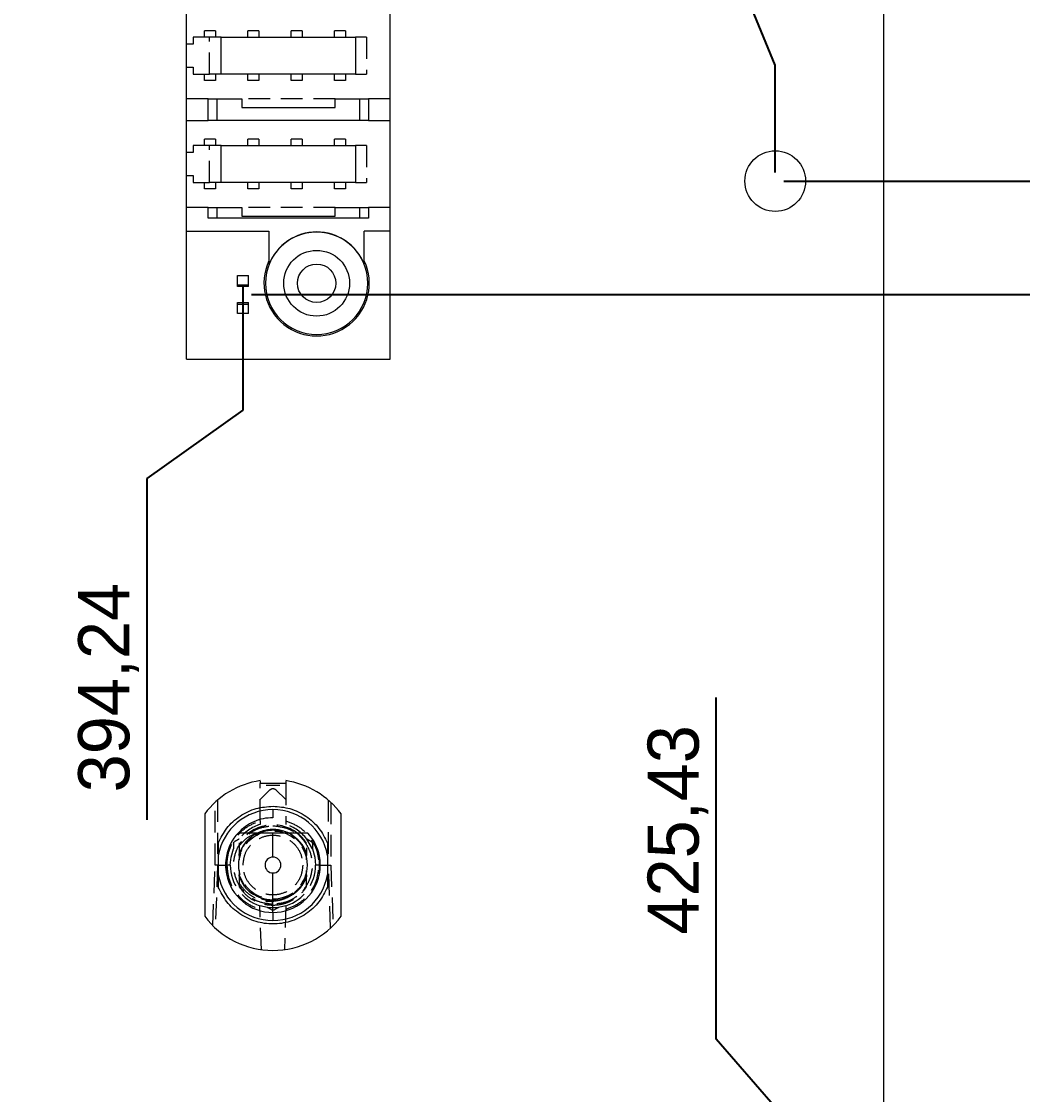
# Model space of a CAD drawing. Header units: millimetres. Extents: x -64 to 530, y -86 to 334.
# Drawn here: x 381.3 to 439.9, y 79.5 to 142.4 of the extents above; entities that cross this region are included whole.
import ezdxf

# ---------------------------------------------------------------- set-up
doc = ezdxf.new("R2010")
doc.units = ezdxf.units.MM
doc.header["$PDSIZE"] = -1
doc.linetypes.add('HIDDEN', pattern=[1.905, 1.27, -0.635])
doc.dimstyles.new('ISO-25', dxfattribs={"dimtxt": 2.5, "dimasz": 2.5, "dimexe": 1.25, "dimexo": 0.625, "dimtad": 1, "dimtxsty": 'Standard', "dimcen": 2.5, "dimadec": 0, "dimazin": 0, "dimtfac": 1, "dimtmove": 0, "dimatfit": 3, "dimfxl": 0, "dimarcsym": 0})

# ---------------------------------------------------------------- blocks, each defined once
blk = doc.blocks.new('*D35')
at = {"color": 0, "lineweight": -2}
for p, q in [((437.684, 297.079), (437.684, 315.579)), ((431.8, 293.079), (437.684, 297.079)), ((431.8, 279.9), (431.8, 293.079))]:
    blk.add_line(p, q, dxfattribs=at)
at = {"layer": 'Defpoints', "color": 0}
for p in [(437.684, 301.079), (431.8, 279.4), (0, 0)]:
    blk.add_point(p, dxfattribs=at)
at = {"color": 0, "insert": (435.434, 308.579), "char_height": 3, "attachment_point": 5, "rotation": 90}
blk.add_mtext('431,80', dxfattribs=at)
blk = doc.blocks.new('*D50')
at = {"color": 0, "lineweight": -2}
for p, q in [((411.281, 297.743), (411.281, 316.243)), ((415.9, 293.743), (411.281, 297.743)), ((415.9, 279.97), (415.9, 293.743))]:
    blk.add_line(p, q, dxfattribs=at)
at = {"layer": 'Defpoints', "color": 0}
for p in [(411.281, 301.743), (415.9, 279.47), (0, 0)]:
    blk.add_point(p, dxfattribs=at)
at = {"color": 0, "insert": (409.031, 309.243), "char_height": 3, "attachment_point": 5, "rotation": 90}
blk.add_mtext('415,90', dxfattribs=at)
blk = doc.blocks.new('*D51')
at = {"color": 0, "lineweight": -2}
for p, q in [((441.42, 274.4), (445.42, 275.871)), ((445.42, 275.871), (464.92, 275.871)), ((425.95, 274.4), (441.42, 274.4))]:
    blk.add_line(p, q, dxfattribs=at)
at = {"layer": 'Defpoints', "color": 0}
for p in [(449.42, 275.871), (425.45, 274.4), (0, 0)]:
    blk.add_point(p, dxfattribs=at)
at = {"color": 0, "insert": (457.42, 278.121), "char_height": 3, "attachment_point": 5}
blk.add_mtext('274,40', dxfattribs=at)
blk = doc.blocks.new('*D52')
at = {"color": 0, "lineweight": -2}
for p, q in [((423.283, 294.998), (423.283, 314.998)), ((425.45, 290.998), (423.283, 294.998)), ((425.45, 274.9), (425.45, 290.998))]:
    blk.add_line(p, q, dxfattribs=at)
at = {"layer": 'Defpoints', "color": 0}
for p in [(423.283, 298.998), (425.45, 274.4), (0, 0)]:
    blk.add_point(p, dxfattribs=at)
at = {"color": 0, "insert": (421.033, 307.248), "char_height": 3, "attachment_point": 5, "rotation": 90}
blk.add_mtext('425,45', dxfattribs=at)
blk = doc.blocks.new('*D53')
at = {"color": 0, "lineweight": -2}
for p, q in [((425.93, 198.05), (448.265, 198.05)), ((448.265, 198.05), (452.265, 194.721)), ((452.265, 194.721), (470.765, 194.721))]:
    blk.add_line(p, q, dxfattribs=at)
at = {"layer": 'Defpoints', "color": 0}
for p in [(425.43, 198.05), (456.265, 194.721), (0, 0)]:
    blk.add_point(p, dxfattribs=at)
at = {"color": 0, "insert": (463.765, 196.971), "char_height": 3, "attachment_point": 5}
blk.add_mtext('198,05', dxfattribs=at)
blk = doc.blocks.new('*D54')
at = {"color": 0, "lineweight": -2}
for p, q in [((450.176, 169.47), (454.176, 172.471)), ((454.176, 172.471), (473.176, 172.471)), ((430.3, 169.47), (450.176, 169.47))]:
    blk.add_line(p, q, dxfattribs=at)
at = {"layer": 'Defpoints', "color": 0}
for p in [(458.176, 172.471), (429.8, 169.47), (0, 0)]:
    blk.add_point(p, dxfattribs=at)
at = {"color": 0, "insert": (465.926, 174.721), "char_height": 3, "attachment_point": 5}
blk.add_mtext('169,47', dxfattribs=at)
blk = doc.blocks.new('*D55')
at = {"color": 0, "lineweight": -2}
for p, q in [((449.852, 133.05), (453.852, 136.405)), ((453.852, 136.405), (472.352, 136.405)), ((425.93, 133.05), (449.852, 133.05))]:
    blk.add_line(p, q, dxfattribs=at)
at = {"layer": 'Defpoints', "color": 0}
for p in [(457.852, 136.405), (425.43, 133.05), (0, 0)]:
    blk.add_point(p, dxfattribs=at)
at = {"color": 0, "insert": (465.352, 138.655), "char_height": 3, "attachment_point": 5}
blk.add_mtext('133,05', dxfattribs=at)
blk = doc.blocks.new('*D56')
at = {"color": 0, "lineweight": -2}
for p, q in [((437.803, 215.414), (437.803, 235.414)), ((425.43, 211.414), (437.803, 215.414)), ((425.43, 198.55), (425.43, 211.414))]:
    blk.add_line(p, q, dxfattribs=at)
at = {"layer": 'Defpoints', "color": 0}
for p in [(437.803, 219.414), (425.43, 198.05), (0, 0)]:
    blk.add_point(p, dxfattribs=at)
at = {"color": 0, "insert": (435.553, 227.664), "char_height": 3, "attachment_point": 5, "rotation": 90}
blk.add_mtext('425,43', dxfattribs=at)
blk = doc.blocks.new('*D57')
at = {"color": 0, "lineweight": -2}
for p, q in [((428.671, 174.228), (428.671, 193.728)), ((429.8, 173.47), (428.671, 174.228)), ((429.8, 169.97), (429.8, 173.47))]:
    blk.add_line(p, q, dxfattribs=at)
at = {"layer": 'Defpoints', "color": 0}
for p in [(428.671, 178.228), (429.8, 169.47), (0, 0)]:
    blk.add_point(p, dxfattribs=at)
at = {"color": 0, "insert": (426.421, 186.228), "char_height": 3, "attachment_point": 5, "rotation": 90}
blk.add_mtext('429,80', dxfattribs=at)
blk = doc.blocks.new('*D58')
at = {"color": 0, "lineweight": -2}
for p, q in [((423.781, 143.834), (423.781, 163.834)), ((425.43, 139.834), (423.781, 143.834)), ((425.43, 133.55), (425.43, 139.834))]:
    blk.add_line(p, q, dxfattribs=at)
at = {"layer": 'Defpoints', "color": 0}
for p in [(423.781, 147.834), (425.43, 133.05), (0, 0)]:
    blk.add_point(p, dxfattribs=at)
at = {"color": 0, "insert": (421.531, 156.084), "char_height": 3, "attachment_point": 5, "rotation": 90}
blk.add_mtext('425,43', dxfattribs=at)
blk = doc.blocks.new('*D60')
at = {"color": 0, "lineweight": -2}
for p, q in [((421.977, 82.796), (421.977, 102.796)), ((425.43, 78.796), (421.977, 82.796)), ((425.43, 68.55), (425.43, 78.796))]:
    blk.add_line(p, q, dxfattribs=at)
at = {"layer": 'Defpoints', "color": 0}
for p in [(421.977, 86.796), (425.43, 68.05), (0, 0)]:
    blk.add_point(p, dxfattribs=at)
at = {"color": 0, "insert": (419.727, 95.046), "char_height": 3, "attachment_point": 5, "rotation": 90}
blk.add_mtext('425,43', dxfattribs=at)
blk = doc.blocks.new('*D65')
at = {"color": 0, "lineweight": -2}
for p, q in [((432.3, 165.97), (448.401, 165.97)), ((448.401, 165.97), (452.401, 161.133)), ((452.401, 161.133), (471.401, 161.133))]:
    blk.add_line(p, q, dxfattribs=at)
at = {"layer": 'Defpoints', "color": 0}
for p in [(431.8, 165.97), (456.401, 161.133), (0, 0)]:
    blk.add_point(p, dxfattribs=at)
at = {"color": 0, "insert": (464.151, 163.383), "char_height": 3, "attachment_point": 5}
blk.add_mtext('165,97', dxfattribs=at)
blk = doc.blocks.new('*D66')
at = {"color": 0, "lineweight": -2}
for p, q in [((448.405, 172.97), (452.405, 180.55)), ((452.405, 180.55), (471.405, 180.55)), ((432.3, 172.97), (448.405, 172.97))]:
    blk.add_line(p, q, dxfattribs=at)
at = {"layer": 'Defpoints', "color": 0}
for p in [(456.405, 180.55), (431.8, 172.97), (0, 0)]:
    blk.add_point(p, dxfattribs=at)
at = {"color": 0, "insert": (464.155, 182.8), "char_height": 3, "attachment_point": 5}
blk.add_mtext('172,97', dxfattribs=at)
blk = doc.blocks.new('*D77')
at = {"color": 0, "lineweight": -2}
for p, q in [((404.526, 297.682), (404.526, 316.182)), ((412.401, 293.682), (404.526, 297.682)), ((412.401, 279.9), (412.401, 293.682))]:
    blk.add_line(p, q, dxfattribs=at)
at = {"layer": 'Defpoints', "color": 0}
for p in [(404.526, 301.682), (412.401, 279.4), (0, 0)]:
    blk.add_point(p, dxfattribs=at)
at = {"color": 0, "insert": (402.276, 309.182), "char_height": 3, "attachment_point": 5, "rotation": 90}
blk.add_mtext('412,40', dxfattribs=at)
blk = doc.blocks.new('*D78')
at = {"color": 0, "lineweight": -2}
for p, q in [((417.265, 297.291), (417.265, 315.791)), ((419.399, 293.291), (417.265, 297.291)), ((419.399, 279.9), (419.399, 293.291))]:
    blk.add_line(p, q, dxfattribs=at)
at = {"layer": 'Defpoints', "color": 0}
for p in [(417.265, 301.291), (419.399, 279.4), (0, 0)]:
    blk.add_point(p, dxfattribs=at)
at = {"color": 0, "insert": (415.015, 308.791), "char_height": 3, "attachment_point": 5, "rotation": 90}
blk.add_mtext('419,40', dxfattribs=at)
blk = doc.blocks.new('*D115')
at = {"color": 0, "lineweight": -2}
for p, q in [((394.742, 126.405), (451.08, 126.405)), ((451.08, 126.405), (455.08, 122.21)), ((455.08, 122.21), (473.58, 122.21))]:
    blk.add_line(p, q, dxfattribs=at)
at = {"layer": 'Defpoints', "color": 0}
for p in [(394.242, 126.405), (459.08, 122.21), (0, 0)]:
    blk.add_point(p, dxfattribs=at)
at = {"color": 0, "insert": (466.58, 124.46), "char_height": 3, "attachment_point": 5}
blk.add_mtext('126,40', dxfattribs=at)
blk = doc.blocks.new('*D116')
at = {"color": 0, "lineweight": -2}
for p, q in [((394.242, 125.905), (394.242, 119.629)), ((394.242, 119.629), (388.615, 115.629)), ((388.615, 115.629), (388.615, 95.629))]:
    blk.add_line(p, q, dxfattribs=at)
at = {"layer": 'Defpoints', "color": 0}
for p in [(394.242, 126.405), (388.615, 111.629), (0, 0)]:
    blk.add_point(p, dxfattribs=at)
at = {"color": 0, "insert": (386.365, 103.379), "char_height": 3, "attachment_point": 5, "rotation": 90}
blk.add_mtext('394,24', dxfattribs=at)
blk = doc.blocks.new('*D117')
at = {"color": 0, "lineweight": -2}
for p, q in [((384.771, 191.225), (380.771, 186.707)), ((393.742, 191.225), (384.771, 191.225)), ((380.771, 186.707), (362.771, 186.707))]:
    blk.add_line(p, q, dxfattribs=at)
at = {"layer": 'Defpoints', "color": 0}
for p in [(394.242, 191.225), (376.771, 186.707), (0, 0)]:
    blk.add_point(p, dxfattribs=at)
at = {"color": 0, "insert": (369.521, 188.957), "char_height": 3, "attachment_point": 5}
blk.add_mtext('191,23', dxfattribs=at)
blk = doc.blocks.new('*D118')
at = {"color": 0, "lineweight": -2}
for p, q in [((389.587, 199.576), (389.587, 219.576)), ((394.242, 195.576), (389.587, 199.576)), ((394.242, 191.725), (394.242, 195.576))]:
    blk.add_line(p, q, dxfattribs=at)
at = {"layer": 'Defpoints', "color": 0}
for p in [(389.587, 203.576), (394.242, 191.225), (0, 0)]:
    blk.add_point(p, dxfattribs=at)
at = {"color": 0, "insert": (387.337, 211.826), "char_height": 3, "attachment_point": 5, "rotation": 90}
blk.add_mtext('394,24', dxfattribs=at)
blk = doc.blocks.new('*D119')
at = {"color": 0, "lineweight": -2}
for p, q in [((393.843, 235.159), (393.843, 254.159)), ((396, 231.159), (393.843, 235.159)), ((396, 225.095), (396, 231.159))]:
    blk.add_line(p, q, dxfattribs=at)
at = {"layer": 'Defpoints', "color": 0}
for p in [(393.843, 239.159), (396, 224.595), (0, 0)]:
    blk.add_point(p, dxfattribs=at)
at = {"color": 0, "insert": (391.593, 246.909), "char_height": 3, "attachment_point": 5, "rotation": 90}
blk.add_mtext('396,00', dxfattribs=at)
blk = doc.blocks.new('*D142')
at = {"color": 0, "lineweight": -2}
for p, q in [((401.115, 224.595), (405.115, 228.426)), ((405.115, 228.426), (425.115, 228.426)), ((396.5, 224.595), (401.115, 224.595))]:
    blk.add_line(p, q, dxfattribs=at)
at = {"layer": 'Defpoints', "color": 0}
for p in [(409.115, 228.426), (396, 224.595), (0, 0)]:
    blk.add_point(p, dxfattribs=at)
at = {"color": 0, "insert": (417.365, 230.676), "char_height": 3, "attachment_point": 5}
blk.add_mtext('224,59', dxfattribs=at)

msp = doc.modelspace()

# ---------------------------------------------------------------- linework, layer by layer
at = {"color": 7, "linetype": 'Continuous', "lineweight": 15}
for p, q in [((390.94, 130.113), (390.94, 187.517)), ((431.8, 62.97), (431.8, 165.97)), ((402.878, 130.113), (402.878, 156.275)), ((392.972, 139.32), (392.972, 141.479)), ((392.972, 141.479), (400.846, 141.479)), ((400.846, 141.479), (400.846, 139.32)), ((400.846, 139.32), (392.972, 139.32)), ((392.21, 136.59), (392.21, 137.86)), ((392.21, 137.86), (394.179, 137.86)), ((392.718, 137.86), (392.718, 136.59)), ((394.179, 137.86), (394.179, 137.352)), ((399.64, 137.86), (401.608, 137.86)), ((399.64, 137.352), (399.64, 137.86)), ((401.1, 136.59), (401.1, 137.86)), ((401.608, 137.86), (401.608, 136.59)), ((394.179, 137.352), (399.64, 137.352)), ((401.608, 136.59), (392.21, 136.59)), ((392.972, 135.129), (400.846, 135.129)), ((392.972, 132.97), (392.972, 135.129)), ((400.846, 135.129), (400.846, 132.97)), ((400.846, 132.97), (392.972, 132.97)), ((392.21, 130.875), (392.21, 131.51)), ((392.21, 131.51), (394.179, 131.51)), ((392.718, 131.51), (392.718, 130.875)), ((394.179, 131.51), (394.179, 131.002)), ((399.64, 131.51), (401.608, 131.51)), ((399.64, 131.002), (399.64, 131.51)), ((401.1, 130.875), (401.1, 131.51)), ((401.608, 131.51), (401.608, 130.875)), ((401.608, 130.875), (392.21, 130.875)), ((394.179, 131.002), (399.64, 131.002)), ((390.94, 130.113), (395.766, 130.113)), ((390.94, 122.62), (390.94, 130.113)), ((395.766, 130.113), (395.766, 128.174)), ((401.354, 128.174), (401.354, 130.113)), ((402.878, 130.113), (401.354, 130.113)), ((402.878, 122.62), (402.878, 130.113)), ((390.94, 122.62), (402.878, 122.62)), ((395.25, 97.928), (395.25, 97.76)), ((396.75, 97.76), (395.25, 97.76)), ((396.75, 97.928), (396.75, 97.76)), ((396, 96.235), (396, 95.76)), ((392, 95.985), (392, 89.985)), ((400, 89.985), (400, 95.985)), ((396, 93.45), (396, 94.86)), ((396, 90.21), (396, 92.52)), ((396, 90.21), (396, 89.735))]:
    msp.add_line(p, q, dxfattribs=at)
at = {"color": 7, "linetype": 'HIDDEN', "lineweight": 0}
for p, q in [((391.321, 141.479), (391.321, 141.073)), ((392.274, 141.479), (391.321, 141.479)), ((391.994, 141.479), (391.994, 141.86)), ((392.629, 141.86), (391.994, 141.86)), ((392.972, 141.479), (392.274, 141.479)), ((392.274, 139.32), (392.274, 141.479)), ((392.629, 141.86), (392.629, 141.479)), ((394.534, 141.479), (394.534, 141.86)), ((395.169, 141.86), (394.534, 141.86)), ((395.169, 141.86), (395.169, 141.479)), ((397.074, 141.479), (397.074, 141.86)), ((397.709, 141.86), (397.074, 141.86)), ((397.709, 141.86), (397.709, 141.479)), ((400.249, 141.86), (399.614, 141.86)), ((399.614, 141.479), (399.614, 141.86)), ((400.249, 141.86), (400.249, 141.479)), ((401.481, 141.479), (400.846, 141.479)), ((401.481, 141.479), (401.481, 139.32)), ((391.321, 141.073), (390.94, 141.073)), ((390.94, 139.727), (391.321, 139.727)), ((391.321, 139.727), (391.321, 139.32)), ((391.321, 139.32), (392.274, 139.32)), ((391.994, 138.939), (391.994, 139.32)), ((392.629, 138.939), (391.994, 138.939)), ((392.972, 139.32), (392.274, 139.32)), ((392.629, 139.32), (392.629, 138.939)), ((394.534, 138.939), (394.534, 139.32)), ((395.169, 138.939), (394.534, 138.939)), ((395.169, 139.32), (395.169, 138.939)), ((397.074, 138.939), (397.074, 139.32)), ((397.709, 138.939), (397.074, 138.939)), ((397.709, 139.32), (397.709, 138.939)), ((399.614, 138.939), (399.614, 139.32)), ((400.249, 138.939), (399.614, 138.939)), ((400.249, 139.32), (400.249, 138.939)), ((400.846, 139.32), (401.481, 139.32)), ((392.21, 137.86), (390.94, 137.86)), ((399.64, 137.86), (394.179, 137.86)), ((402.878, 137.86), (401.608, 137.86)), ((390.94, 136.59), (392.21, 136.59)), ((401.608, 136.59), (402.878, 136.59)), ((392.629, 135.51), (391.994, 135.51)), ((391.994, 135.129), (391.994, 135.51)), ((392.629, 135.51), (392.629, 135.129)), ((395.169, 135.51), (394.534, 135.51)), ((394.534, 135.129), (394.534, 135.51)), ((395.169, 135.51), (395.169, 135.129)), ((397.709, 135.51), (397.074, 135.51)), ((397.074, 135.129), (397.074, 135.51)), ((397.709, 135.51), (397.709, 135.129)), ((400.249, 135.51), (399.614, 135.51)), ((399.614, 135.129), (399.614, 135.51)), ((400.249, 135.51), (400.249, 135.129)), ((391.321, 134.723), (390.94, 134.723)), ((392.274, 135.129), (391.321, 135.129)), ((391.321, 135.129), (391.321, 134.723)), ((392.972, 135.129), (392.274, 135.129)), ((392.274, 132.97), (392.274, 135.129)), ((401.481, 135.129), (400.846, 135.129)), ((401.481, 135.129), (401.481, 132.97)), ((390.94, 133.377), (391.321, 133.377)), ((391.321, 133.377), (391.321, 132.97)), ((391.321, 132.97), (392.274, 132.97)), ((391.994, 132.589), (391.994, 132.97)), ((392.972, 132.97), (392.274, 132.97)), ((392.629, 132.97), (392.629, 132.589)), ((394.534, 132.589), (394.534, 132.97)), ((395.169, 132.97), (395.169, 132.589)), ((397.074, 132.589), (397.074, 132.97)), ((397.709, 132.97), (397.709, 132.589)), ((399.614, 132.589), (399.614, 132.97)), ((400.249, 132.97), (400.249, 132.589)), ((400.846, 132.97), (401.481, 132.97)), ((392.629, 132.589), (391.994, 132.589)), ((395.169, 132.589), (394.534, 132.589)), ((397.709, 132.589), (397.074, 132.589)), ((400.249, 132.589), (399.614, 132.589)), ((392.21, 131.51), (390.94, 131.51)), ((399.64, 131.51), (394.179, 131.51)), ((402.878, 131.51), (401.608, 131.51)), ((393.925, 126.875), (393.925, 127.522)), ((393.925, 127.522), (394.56, 127.522)), ((394.56, 126.875), (394.56, 127.522)), ((393.925, 126.963), (394.56, 126.963)), ((394.56, 126.875), (393.925, 126.875)), ((393.925, 125.934), (394.56, 125.934)), ((393.925, 125.287), (393.925, 125.934)), ((393.925, 125.846), (394.56, 125.846)), ((394.56, 125.287), (394.56, 125.934)), ((394.56, 125.287), (393.925, 125.287)), ((395.25, 95.579), (395.25, 97.76)), ((396.75, 97.76), (396.75, 95.579)), ((395.25, 96.82), (395.823, 97.393)), ((396.177, 97.393), (396.75, 96.82)), ((392.606, 92.985), (392.606, 96.656)), ((392.75, 96.785), (392.75, 93.635)), ((399.25, 93.635), (399.25, 96.785)), ((399.394, 96.656), (399.394, 92.985)), ((397.398, 94.874), (397.975, 94.259)), ((398.308, 93.945), (397.986, 94.504)), ((394.025, 94.259), (394.025, 93.3)), ((394.025, 93.986), (394.025, 93.636)), ((394.187, 93.951), (394.025, 93.636)), ((394.025, 93.551), (394.173, 93.864)), ((397.681, 94.208), (397.975, 93.636)), ((397.681, 94.208), (397.975, 93.636)), ((397.815, 93.89), (397.975, 93.551)), ((397.975, 93.636), (397.851, 93.877)), ((397.975, 93.986), (397.975, 93.636)), ((397.975, 93.3), (397.975, 93.551)), ((392.482, 89.432), (392.606, 92.985)), ((392.75, 92.985), (392.606, 92.985)), ((392.75, 92.985), (392.621, 89.299)), ((392.75, 92.985), (393.3, 92.985)), ((393.5, 92.985), (393.3, 92.985)), ((394.025, 92.67), (394.025, 91.912)), ((394.287, 91.862), (394.025, 92.419)), ((394.287, 91.862), (394.025, 92.419)), ((397.975, 92.419), (397.614, 91.713)), ((397.975, 92.419), (397.724, 91.887)), ((397.975, 92.419), (397.724, 91.887)), ((397.975, 92.419), (397.975, 92.67)), ((398.7, 92.985), (398.5, 92.985)), ((398.7, 92.985), (399.25, 92.985)), ((398.725, 92.461), (398.725, 92.461)), ((399.379, 89.299), (399.25, 92.985)), ((399.25, 92.985), (399.394, 92.985)), ((399.394, 92.985), (399.518, 89.432)), ((394.025, 92.334), (394.025, 91.711)), ((394.025, 92.334), (394.232, 91.931)), ((397.975, 92.334), (397.711, 91.82)), ((397.711, 91.82), (397.975, 92.334)), ((397.975, 92.334), (397.711, 91.82)), ((397.745, 91.887), (397.975, 92.334)), ((397.975, 91.711), (397.975, 92.334)), ((394.025, 91.711), (394.254, 91.438)), ((397.769, 91.466), (397.975, 91.711)), ((395.325, 88.031), (395.235, 90.605)), ((395.677, 90.506), (395.235, 90.605)), ((395.511, 90.696), (396, 90.635)), ((396, 90.635), (396.223, 90.663)), ((396.765, 90.605), (396.323, 90.506)), ((396.765, 90.605), (396.675, 88.031)), ((395.95, 90.348), (395.677, 90.506)), ((395.677, 90.506), (396.323, 90.506)), ((396.323, 90.506), (396.05, 90.348))]:
    msp.add_line(p, q, dxfattribs=at)
msp.add_line((394.242, 126.875), (394.242, 125.934))
at = {"color": 7, "linetype": 'HIDDEN', "lineweight": 0, "flags": 128}
for points in [[(395.224, 94.914), (395.253, 94.918), (395.261, 94.918), (395.263, 94.918), (395.264, 94.917), (395.264, 94.917), (395.264, 94.917), (395.264, 94.917), (395.264, 94.917), (395.264, 94.917), (395.264, 94.917), (395.264, 94.917), (395.264, 94.917), (395.264, 94.917), (395.264, 94.918), (395.264, 94.918), (395.264, 94.918), (395.264, 94.918), (395.264, 94.918), (395.264, 94.918), (395.264, 94.917), (395.264, 94.917), (395.264, 94.917), (395.264, 94.917), (395.264, 94.917), (395.264, 94.917), (395.264, 94.917), (395.264, 94.917), (395.264, 94.917), (395.264, 94.916), (395.264, 94.916), (395.261, 94.913), (395.131, 94.849), (394.968, 94.762)], [(393.5, 92.985), (393.544, 93.451), (393.692, 93.945)], [(394.025, 94.259), (394.025, 94.259)], [(394.025, 94.259), (394.025, 94.259)], [(394.025, 94.259), (394.025, 94.259)], [(394.025, 94.259), (394.025, 94.259)], [(394.025, 94.259), (394.025, 94.259)], [(394.025, 94.259), (394.025, 94.259)], [(394.025, 94.259), (394.025, 94.259)], [(394.025, 94.259), (394.025, 94.259)], [(397.975, 94.259), (397.975, 94.259)], [(398.308, 93.945), (398.456, 93.451), (398.5, 92.985)], [(394.025, 93.3), (394.025, 93.3)], [(397.975, 93.551), (397.975, 93.551)], [(397.975, 93.551), (397.975, 93.551)], [(397.975, 93.551), (397.975, 93.551)], [(397.975, 93.551), (397.975, 93.551)], [(397.975, 93.551), (397.975, 93.551)], [(394.025, 92.67), (394.025, 92.67)], [(397.975, 92.419), (397.975, 92.419)], [(397.975, 92.419), (397.975, 92.419)], [(397.975, 92.419), (397.975, 92.419)], [(397.975, 92.419), (397.975, 92.419)], [(397.975, 92.419), (397.975, 92.419)], [(397.975, 92.419), (397.975, 92.419)], [(397.975, 92.419), (397.975, 92.419)], [(397.975, 92.419), (397.975, 92.419)], [(394.221, 91.958), (394.221, 91.958)], [(394.025, 91.711), (394.025, 91.711)], [(394.025, 91.711), (394.025, 91.711)], [(394.025, 91.711), (394.025, 91.711)], [(394.025, 91.711), (394.025, 91.711)], [(394.025, 91.711), (394.025, 91.711)], [(394.025, 91.711), (394.025, 91.711)], [(394.025, 91.711), (394.025, 91.711)], [(394.973, 91.206), (394.973, 91.206)], [(397.975, 91.711), (397.975, 91.711)]]:
    msp.add_lwpolyline(points, dxfattribs=at)
at = {"color": 7, "linetype": 'Continuous', "lineweight": 15}
for centre, radius in [((425.43, 133.05), 1.775), ((398.56, 127.065), 1.927), ((398.56, 127.065), 1.125)]:
    msp.add_circle(centre, radius, dxfattribs=at)
at = {"color": 7, "linetype": 'HIDDEN', "lineweight": 0}
msp.add_circle((396, 92.985), 2, dxfattribs=at)
at = {"color": 7, "linetype": 'Continuous', "lineweight": 15}
for centre, radius, start, end in [((398.56, 127.065), 2.997, 90, 270), ((398.56, 127.065), 3.006, 21.649, 158.351), ((398.56, 127.065), 2.997, 270, 90), ((398.56, 127.065), 3.086, 154.87044, 25.12956), ((396, 92.985), 5, 98.62693, 143.1301), ((396, 92.985), 5, 36.8699, 81.37307), ((396, 92.985), 3.25, 90, 169.93673), ((396, 92.985), 3.25, 10.06327, 90), ((396, 92.985), 2.775, 137.49336, 169.10705), ((396, 92.985), 2.775, 10.89324, 42.50663), ((396, 92.985), 2.775, 169.10668, 190.89376), ((396, 92.985), 0.465, 90, 270), ((396, 92.985), 0.465, 270, 90), ((396, 92.985), 2.775, 349.10676, 10.89295), ((396, 92.985), 3.25, 190.06327, 270), ((396, 92.985), 2.775, 190.89295, 270), ((396, 92.985), 2.775, 270, 349.10705), ((396, 92.985), 3.25, 270, 349.93673), ((396, 92.985), 5, 216.8699, 323.1301)]:
    msp.add_arc(centre, radius, start, end, dxfattribs=at)
at = {"color": 7, "linetype": 'HIDDEN', "lineweight": 0}
for radius, start, end in [(2.5, 107.4576, 142.57976), (2.35, 53.50581, 147.18508), (2.5, 37.42024, 72.5424), (2.5, 180, 252.18431), (2.5, 287.81569, 0)]:
    msp.add_arc((396, 92.985), radius, start, end, dxfattribs=at)
for points, knots in [([(395.6, 97.66), (395.606, 97.66), (395.618, 97.66), (395.711, 97.66), (395.843, 97.66), (396, 97.66), (396.157, 97.66), (396.289, 97.66), (396.382, 97.66), (396.394, 97.66), (396.4, 97.66)], [0, 0, 0, 0, 0.124999, 0.249999, 0.375001, 0.499994, 0.624999, 0.750001, 0.875001, 1, 1, 1, 1]), ([(395.823, 97.393), (395.849, 97.414), (395.901, 97.455), (396, 97.472), (396.099, 97.455), (396.151, 97.414), (396.177, 97.393)], [0, 0, 0, 0, 0.249998, 0.499981, 0.750002, 1, 1, 1, 1]), ([(393.3, 92.985), (393.326, 93.268), (393.379, 93.848), (393.807, 94.634), (394.443, 95.263), (394.986, 95.475), (395.25, 95.579)], [0, 0, 0, 0, 0.243393, 0.499999, 0.756606, 1, 1, 1, 1]), ([(395.25, 95.579), (395.25, 95.551), (395.25, 95.496), (395.25, 95.428), (395.25, 95.378), (395.25, 95.373), (395.25, 95.37)], [0, 0, 0, 0, 0.258612, 0.513619, 0.756091, 1, 1, 1, 1]), ([(396.75, 95.579), (397.014, 95.475), (397.557, 95.263), (398.193, 94.634), (398.621, 93.848), (398.674, 93.268), (398.7, 92.985)], [0, 0, 0, 0, 0.243394, 0.500001, 0.756608, 1, 1, 1, 1]), ([(396.75, 95.579), (396.75, 95.551), (396.75, 95.496), (396.75, 95.428), (396.75, 95.379), (396.75, 95.373), (396.75, 95.37)], [0, 0, 0, 0, 0.258107, 0.512596, 0.755593, 1, 1, 1, 1]), ([(396, 90.685), (395.711, 90.716), (395.264, 90.764), (394.728, 91.05), (394.363, 91.347), (394.064, 91.713), (393.786, 92.249), (393.644, 92.985), (393.786, 93.721), (394.063, 94.257), (394.362, 94.623), (394.728, 94.92), (395.264, 95.206), (395.711, 95.254), (396, 95.285)], [0, 0, 0, 0, 0.119721, 0.184823, 0.25, 0.315102, 0.380279, 0.5, 0.619722, 0.684824, 0.75, 0.815103, 0.88028, 1, 1, 1, 1]), ([(397.238, 94.651), (397.232, 94.657), (397.073, 94.817), (396.641, 94.985), (396.003, 95.102), (395.348, 94.995), (394.764, 94.697), (394.285, 94.236), (394.112, 93.836), (394.025, 93.636)], [0, 0, 0, 0, 0.006977, 0.172479, 0.337982, 0.503489, 0.668991, 0.834497, 1, 1, 1, 1]), ([(397.53, 94.36), (397.431, 94.47), (397.187, 94.74), (396.648, 94.993), (396.001, 95.1), (395.348, 94.996), (394.764, 94.697), (394.285, 94.236), (394.112, 93.836), (394.025, 93.636)], [0, 0, 0, 0, 0.101377, 0.251149, 0.40092, 0.550688, 0.700459, 0.85023, 1, 1, 1, 1]), ([(394.025, 93.636), (394.112, 93.836), (394.285, 94.236), (394.764, 94.697), (395.348, 94.996), (396.001, 95.1), (396.647, 94.992), (397.16, 94.758), (397.384, 94.513), (397.461, 94.429)], [0, 0, 0, 0, 0.153218, 0.306435, 0.459656, 0.612871, 0.76609, 0.919308, 1, 1, 1, 1]), ([(394.025, 93.636), (394.112, 93.836), (394.285, 94.236), (394.764, 94.697), (395.348, 94.996), (396.001, 95.1), (396.648, 94.993), (397.191, 94.738), (397.438, 94.463), (397.54, 94.35)], [0, 0, 0, 0, 0.149286, 0.298575, 0.447861, 0.597147, 0.746437, 0.895723, 1, 1, 1, 1]), ([(394.025, 93.636), (394.112, 93.836), (394.285, 94.236), (394.764, 94.697), (395.348, 94.996), (396.001, 95.1), (396.648, 94.993), (397.188, 94.74), (397.433, 94.468), (397.532, 94.358)], [0, 0, 0, 0, 0.149669, 0.299337, 0.449008, 0.598677, 0.748348, 0.898016, 1, 1, 1, 1]), ([(397.975, 93.636), (397.888, 93.836), (397.715, 94.236), (397.237, 94.697), (396.652, 94.996), (396, 95.099), (395.348, 94.996), (394.764, 94.697), (394.285, 94.236), (394.112, 93.836), (394.025, 93.636)], [0, 0, 0, 0, 0.125, 0.250001, 0.375, 0.499999, 0.625001, 0.749999, 0.875, 1, 1, 1, 1]), ([(394.025, 93.551), (394.106, 93.758), (394.268, 94.172), (394.744, 94.654), (395.336, 94.968), (396, 95.075), (396.664, 94.968), (397.256, 94.654), (397.732, 94.172), (397.894, 93.758), (397.975, 93.551)], [0, 0, 0, 0, 0.125, 0.25, 0.374999, 0.499999, 0.625001, 0.749999, 0.875001, 1, 1, 1, 1]), ([(394.025, 93.551), (394.106, 93.758), (394.268, 94.172), (394.744, 94.654), (395.336, 94.968), (396, 95.075), (396.664, 94.968), (397.256, 94.654), (397.732, 94.172), (397.894, 93.758), (397.975, 93.551)], [0, 0, 0, 0, 0.125, 0.25, 0.374999, 0.499998, 0.625, 0.749999, 0.874999, 1, 1, 1, 1]), ([(394.025, 93.551), (394.106, 93.758), (394.268, 94.172), (394.744, 94.654), (395.336, 94.968), (396, 95.075), (396.664, 94.968), (397.256, 94.654), (397.732, 94.172), (397.894, 93.758), (397.975, 93.551)], [0, 0, 0, 0, 0.125001, 0.25, 0.375, 0.499999, 0.625, 0.75, 0.874999, 1, 1, 1, 1]), ([(396, 95.285), (396.289, 95.254), (396.736, 95.206), (397.272, 94.92), (397.637, 94.623), (397.936, 94.257), (398.214, 93.721), (398.356, 92.985), (398.214, 92.249), (397.937, 91.713), (397.638, 91.347), (397.272, 91.05), (396.736, 90.764), (396.289, 90.716), (396, 90.685)], [0, 0, 0, 0, 0.119722, 0.184824, 0.250001, 0.315103, 0.380279, 0.5, 0.619721, 0.684823, 0.749999, 0.815102, 0.880278, 1, 1, 1, 1]), ([(393.692, 94.26), (393.692, 94.269), (393.694, 94.286), (393.704, 94.31), (393.72, 94.332), (393.734, 94.342), (393.742, 94.347)], [0, 0, 0, 0, 0.250804, 0.500034, 0.749181, 1, 1, 1, 1]), ([(394.015, 94.504), (394.014, 94.504), (394.011, 94.502), (393.99, 94.49), (393.938, 94.46), (393.851, 94.41), (393.78, 94.369), (393.742, 94.347)], [0, 0, 0, 0, 0.074116, 0.154926, 0.359908, 0.653707, 1, 1, 1, 1]), ([(394.025, 94.124), (394.178, 94.291), (394.483, 94.625), (394.936, 94.839), (395.188, 94.905), (395.224, 94.914)], [0, 0, 0, 0, 0.461834, 0.924147, 1, 1, 1, 1]), ([(394.25, 92.985), (394.276, 93.214), (394.329, 93.672), (394.734, 94.255), (395.312, 94.644), (396, 94.781), (396.688, 94.644), (397.266, 94.255), (397.671, 93.672), (397.724, 93.214), (397.75, 92.985)], [0, 0, 0, 0, 0.125, 0.249999, 0.375, 0.499999, 0.625, 0.749999, 0.875, 1, 1, 1, 1]), ([(397.562, 94.32), (397.475, 94.412), (397.374, 94.52), (397.26, 94.624), (397.24, 94.646), (397.237, 94.653), (397.236, 94.655), (397.236, 94.656), (397.237, 94.657), (397.237, 94.657)], [0, 0, 0, 0, 0.805362, 0.945978, 0.982692, 0.993236, 0.996929, 0.998514, 1, 1, 1, 1]), ([(397.237, 94.657), (397.399, 94.515), (397.725, 94.232), (397.892, 93.835), (397.975, 93.636)], [0, 0, 0, 0, 0.499999, 1, 1, 1, 1]), ([(397.975, 94.259), (397.861, 94.42), (397.696, 94.654), (397.46, 94.811), (397.387, 94.86)], [0, 0, 0, 0, 0.690824, 1, 1, 1, 1]), ([(397.461, 94.429), (397.538, 94.36), (397.776, 94.145), (397.895, 93.842), (397.975, 93.636)], [0, 0, 0, 0, 0.321276, 1, 1, 1, 1]), ([(397.975, 93.551), (397.927, 93.69), (397.83, 93.969), (397.651, 94.203), (397.562, 94.32)], [0, 0, 0, 0, 0.499997, 1, 1, 1, 1]), ([(398.258, 94.347), (398.187, 94.388), (398.093, 94.442), (398.01, 94.49), (397.989, 94.502), (397.987, 94.504), (397.986, 94.504)], [0, 0, 0, 0, 0.638715, 0.843753, 0.925004, 1, 1, 1, 1]), ([(398.258, 94.347), (398.266, 94.342), (398.28, 94.332), (398.296, 94.31), (398.306, 94.286), (398.308, 94.269), (398.308, 94.26)], [0, 0, 0, 0, 0.250828, 0.499984, 0.749168, 1, 1, 1, 1]), ([(393.692, 94.26), (393.692, 94.178), (393.692, 94.07), (393.692, 93.973), (393.692, 93.948), (393.692, 93.946), (393.692, 93.945)], [0, 0, 0, 0, 0.63868, 0.84374, 0.924997, 1, 1, 1, 1]), ([(398.308, 94.26), (398.308, 94.178), (398.308, 94.07), (398.308, 93.973), (398.308, 93.948), (398.308, 93.946), (398.308, 93.945)], [0, 0, 0, 0, 0.638716, 0.843746, 0.925, 1, 1, 1, 1]), ([(394.025, 93.551), (394.025, 93.551), (394.025, 93.552), (394.025, 93.559), (394.025, 93.586), (394.025, 93.614), (394.025, 93.636)], [0, 0, 0, 0, 0.068905, 0.145488, 0.344966, 1, 1, 1, 1]), ([(394.025, 93.551), (394.025, 93.551), (394.025, 93.552), (394.025, 93.559), (394.025, 93.586), (394.025, 93.614), (394.025, 93.636)], [0, 0, 0, 0, 0.068838, 0.145316, 0.344692, 1, 1, 1, 1]), ([(397.975, 93.636), (397.975, 93.614), (397.975, 93.586), (397.975, 93.559), (397.975, 93.552), (397.975, 93.551), (397.975, 93.551)], [0, 0, 0, 0, 0.659465, 0.855344, 0.930515, 1, 1, 1, 1]), ([(393.3, 92.985), (393.326, 92.703), (393.378, 92.124), (393.804, 91.339), (394.438, 90.71), (394.979, 90.497), (395.242, 90.393)], [0, 0, 0, 0, 0.243423, 0.500001, 0.756578, 1, 1, 1, 1]), ([(394.025, 92.334), (394.025, 92.356), (394.025, 92.384), (394.025, 92.411), (394.025, 92.418), (394.025, 92.419), (394.025, 92.419)], [0, 0, 0, 0, 0.659284, 0.855269, 0.930496, 1, 1, 1, 1]), ([(394.025, 92.334), (394.025, 92.356), (394.025, 92.384), (394.025, 92.411), (394.025, 92.418), (394.025, 92.419), (394.025, 92.419)], [0, 0, 0, 0, 0.659588, 0.855428, 0.930563, 1, 1, 1, 1]), ([(397.614, 91.713), (397.486, 91.575), (397.23, 91.299), (396.721, 91.035), (396.167, 90.911), (395.599, 90.944), (395.06, 91.129), (394.595, 91.453), (394.224, 91.889), (394.091, 92.242), (394.025, 92.419)], [0, 0, 0, 0, 0.124999, 0.250001, 0.375, 0.500001, 0.624999, 0.750001, 0.875001, 1, 1, 1, 1]), ([(397.75, 92.985), (397.724, 92.756), (397.671, 92.298), (397.266, 91.715), (396.688, 91.326), (396, 91.189), (395.312, 91.326), (394.734, 91.715), (394.329, 92.298), (394.276, 92.756), (394.25, 92.985)], [0, 0, 0, 0, 0.125, 0.250001, 0.375, 0.500001, 0.625, 0.750001, 0.875, 1, 1, 1, 1]), ([(396.758, 90.393), (397.021, 90.497), (397.562, 90.71), (398.196, 91.339), (398.622, 92.124), (398.674, 92.703), (398.7, 92.985)], [0, 0, 0, 0, 0.243423, 0.499999, 0.756578, 1, 1, 1, 1]), ([(397.975, 92.419), (397.897, 92.209), (397.754, 91.823), (397.45, 91.548), (397.311, 91.422)], [0, 0, 0, 0, 0.544499, 1, 1, 1, 1]), ([(397.975, 92.419), (397.975, 92.419), (397.975, 92.418), (397.975, 92.411), (397.975, 92.384), (397.975, 92.356), (397.975, 92.334)], [0, 0, 0, 0, 0.068868, 0.145414, 0.344908, 1, 1, 1, 1]), ([(397.975, 92.419), (397.975, 92.419), (397.975, 92.418), (397.975, 92.411), (397.975, 92.384), (397.975, 92.356), (397.975, 92.334)], [0, 0, 0, 0, 0.068944, 0.145586, 0.345161, 1, 1, 1, 1]), ([(394.025, 92.334), (394.08, 92.197), (394.189, 91.922), (394.459, 91.566), (394.793, 91.272), (395.182, 91.056), (395.608, 90.927), (396.051, 90.891), (396.494, 90.945), (396.768, 91.057), (396.905, 91.113)], [0, 0, 0, 0, 0.125001, 0.25, 0.375, 0.499999, 0.625003, 0.750002, 0.875, 1, 1, 1, 1]), ([(397.975, 92.334), (397.888, 92.134), (397.715, 91.734), (397.237, 91.273), (396.652, 90.974), (396, 90.871), (395.348, 90.974), (394.764, 91.273), (394.285, 91.734), (394.112, 92.134), (394.025, 92.334)], [0, 0, 0, 0, 0.124999, 0.25, 0.374999, 0.499998, 0.625001, 0.749999, 0.875001, 1, 1, 1, 1]), ([(394.025, 91.912), (394.142, 91.749), (394.375, 91.426), (394.868, 91.085), (395.419, 90.871), (395.807, 90.861), (396, 90.856)], [0, 0, 0, 0, 0.255054, 0.506741, 0.755059, 1, 1, 1, 1]), ([(396.829, 91.102), (396.962, 91.161), (397.295, 91.309), (397.713, 91.738), (397.888, 92.136), (397.975, 92.334)], [0, 0, 0, 0, 0.252266, 0.626132, 1, 1, 1, 1]), ([(397.975, 92.334), (397.892, 92.13), (397.753, 91.786), (397.475, 91.542), (397.362, 91.442)], [0, 0, 0, 0, 0.592113, 1, 1, 1, 1]), ([(394.025, 91.711), (394.143, 91.555), (394.378, 91.241), (394.865, 90.903), (395.413, 90.677), (395.804, 90.649), (396, 90.635)], [0, 0, 0, 0, 0.250001, 0.500003, 0.750002, 1, 1, 1, 1]), ([(396, 90.635), (396.196, 90.649), (396.587, 90.677), (397.135, 90.903), (397.622, 91.241), (397.857, 91.555), (397.975, 91.711)], [0, 0, 0, 0, 0.250004, 0.500003, 0.75, 1, 1, 1, 1]), ([(396.905, 91.113), (397.039, 91.195), (397.306, 91.359), (397.511, 91.596), (397.614, 91.713)], [0, 0, 0, 0, 0.502466, 1, 1, 1, 1]), ([(396.905, 91.113), (396.762, 91.044), (396.475, 90.908), (396.159, 90.873), (396, 90.856)], [0, 0, 0, 0, 0.497054, 1, 1, 1, 1]), ([(396.05, 90.348), (396.042, 90.345), (396.026, 90.337), (396, 90.334), (395.974, 90.337), (395.958, 90.345), (395.95, 90.348)], [0, 0, 0, 0, 0.250054, 0.500071, 0.749946, 1, 1, 1, 1])]:
    msp.add_open_spline(points, degree=3, knots=knots, dxfattribs=at)
at = {"color": 7, "linetype": 'Continuous', "lineweight": 15}
for points, knots in [([(392.8, 94.274), (392.951, 94.574), (393.26, 95.187), (394.045, 95.885), (394.987, 96.351), (395.671, 96.407), (396.006, 96.435)], [0, 0, 0, 0, 0.244391, 0.499999, 0.755608, 1, 1, 1, 1]), ([(396.006, 96.435), (396.34, 96.406), (397.022, 96.348), (397.959, 95.882), (398.741, 95.185), (399.049, 94.573), (399.2, 94.274)], [0, 0, 0, 0, 0.244423, 0.5, 0.755575, 1, 1, 1, 1]), ([(396, 95.76), (395.808, 95.749), (395.425, 95.726), (394.876, 95.541), (394.368, 95.261), (394.092, 94.994), (393.954, 94.86)], [0, 0, 0, 0, 0.249998, 0.5, 0.750002, 1, 1, 1, 1]), ([(396, 94.86), (395.805, 94.86), (395.301, 94.86), (394.619, 94.86), (394.17, 94.86), (393.954, 94.86)], [0, 0, 0, 0, 0.246521, 0.63814, 1, 1, 1, 1]), ([(398.046, 94.86), (397.608, 94.86), (397.005, 94.86), (396.216, 94.86), (396, 94.86)], [0, 0, 0, 0, 0.725753, 1, 1, 1, 1]), ([(392.8, 94.274), (392.8, 94.14), (392.8, 93.966), (392.8, 93.772), (392.8, 93.691), (392.8, 93.637), (392.8, 93.598), (392.8, 93.571), (392.8, 93.557), (392.8, 93.553), (392.8, 93.553), (392.8, 93.553)], [0, 0, 0, 0, 0.52193, 0.674704, 0.779639, 0.851731, 0.901666, 0.954564, 0.975881, 0.993095, 1, 1, 1, 1]), ([(399.2, 94.274), (399.2, 94.14), (399.2, 93.966), (399.2, 93.772), (399.2, 93.691), (399.2, 93.637), (399.2, 93.598), (399.2, 93.571), (399.2, 93.557), (399.2, 93.553), (399.2, 93.553), (399.2, 93.553)], [0, 0, 0, 0, 0.52193, 0.674704, 0.779639, 0.851731, 0.901666, 0.954564, 0.975881, 0.993095, 1, 1, 1, 1]), ([(392.8, 93.553), (392.8, 93.377), (392.8, 93.025), (392.8, 92.631), (392.8, 92.439), (392.8, 92.417)], [0, 0, 0, 0, 0.469102, 0.939615, 1, 1, 1, 1]), ([(393.275, 93.509), (393.275, 93.219), (393.275, 92.866), (393.275, 92.522), (393.275, 92.461)], [0, 0, 0, 0, 0.821496, 1, 1, 1, 1]), ([(398.725, 92.461), (398.725, 92.751), (398.725, 93.104), (398.725, 93.448), (398.725, 93.509)], [0, 0, 0, 0, 0.821487, 1, 1, 1, 1]), ([(399.2, 93.553), (399.2, 93.377), (399.2, 93.025), (399.2, 92.631), (399.2, 92.439), (399.2, 92.417)], [0, 0, 0, 0, 0.469102, 0.939615, 1, 1, 1, 1]), ([(392.8, 92.417), (392.8, 92.417), (392.8, 92.415), (392.8, 92.404), (392.8, 92.36), (392.8, 92.164), (392.8, 91.93), (392.8, 91.734), (392.8, 91.696)], [0, 0, 0, 0, 0.01693, 0.039302, 0.081695, 0.236196, 0.85216, 1, 1, 1, 1]), ([(399.2, 92.417), (399.2, 92.417), (399.2, 92.415), (399.2, 92.404), (399.2, 92.36), (399.2, 92.164), (399.2, 91.93), (399.2, 91.734), (399.2, 91.696)], [0, 0, 0, 0, 0.01693, 0.039302, 0.081695, 0.236196, 0.85216, 1, 1, 1, 1]), ([(399.2, 91.696), (399.049, 91.397), (398.74, 90.785), (397.957, 90.083), (397.017, 89.634), (396, 89.486), (394.983, 89.634), (394.043, 90.083), (393.26, 90.785), (392.951, 91.397), (392.8, 91.696)], [0, 0, 0, 0, 0.122203, 0.250001, 0.377797, 0.500001, 0.622203, 0.749999, 0.877797, 1, 1, 1, 1])]:
    msp.add_open_spline(points, degree=3, knots=knots, dxfattribs=at)

# ---------------------------------------------------------------- dimensions: what is measured, and where the dimension line sits
for feature_location, offset, dtype, picture, middle in [((415.9, 279.47), (-4.619, 22.273), 1, '*D50', (409.031, 309.243)), ((412.401, 279.4), (-7.875, 22.282), 1, '*D77', (402.276, 309.182)), ((419.399, 279.4), (-2.134, 21.891), 1, '*D78', (415.015, 308.791)), ((431.8, 279.4), (5.884, 21.679), 1, '*D35', (435.434, 308.579)), ((425.45, 274.4), (-2.167, 24.598), 1, '*D52', (421.033, 307.248)), ((425.45, 274.4), (23.97, 1.471), 0, '*D51', (457.42, 278.121)), ((396, 224.595), (-2.157, 14.564), 1, '*D119', (391.593, 246.909)), ((425.43, 198.05), (12.373, 21.364), 1, '*D56', (435.553, 227.664)), ((396, 224.59499), (13.11539, 3.83088), 0, '*D142', (417.3654, 230.67587)), ((394.242, 191.225), (-4.655, 12.351), 1, '*D118', (387.337, 211.826)), ((425.43, 198.05), (30.835, -3.329), 0, '*D53', (463.765, 196.971)), ((429.8, 169.47), (-1.129, 8.758), 1, '*D57', (426.421, 186.228)), ((394.242, 191.2254), (-17.4707, -4.5184), 0, '*D117', (369.5213, 188.957)), ((431.8, 172.97), (24.605, 7.58), 0, '*D66', (464.155, 182.8)), ((429.8, 169.47), (28.376, 3.001), 0, '*D54', (465.926, 174.721)), ((431.8, 165.97), (24.601, -4.837), 0, '*D65', (464.151, 163.383)), ((425.43, 133.05), (-1.649, 14.784), 1, '*D58', (421.531, 156.084)), ((425.43, 133.05), (32.422, 3.355), 0, '*D55', (465.352, 138.655)), ((394.242, 126.4046), (64.8376, -4.195), 0, '*D115', (466.5796, 124.4596)), ((394.242, 126.405), (-5.627, -14.776), 1, '*D116', (386.365, 103.379)), ((425.43, 68.05), (-3.453, 18.746), 1, '*D60', (419.727, 95.046))]:
    dim = msp.add_ordinate_dim(feature_location=feature_location, offset=offset, dtype=dtype, origin=(0, 0), dimstyle='ISO-25', override={"dimtxt": 3, "dimasz": 2, "dimexe": 0.5, "dimexo": 0.5, "dimgap": 0.5, "dimzin": 0, "dimadec": 2, "dimtzin": 0})
    dim.commit()
    dim.dimension.update_dxf_attribs({"geometry": picture, "text_midpoint": middle})

doc.saveas('drawing.dxf')
